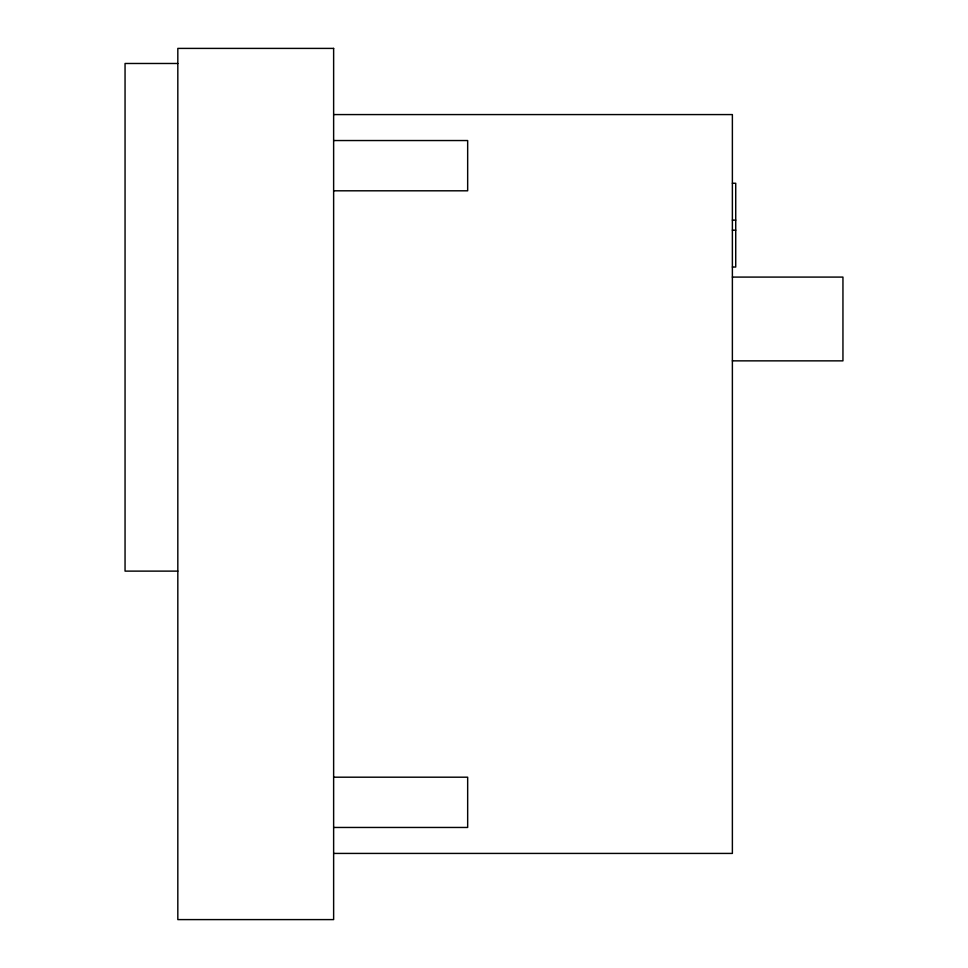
<?xml version="1.0" encoding="UTF-8"?>
<svg xmlns="http://www.w3.org/2000/svg" width="968" height="968" viewBox="0 0 968 968"><rect width="100%" height="100%" fill="white"/><g stroke="black" fill="none" stroke-linecap="round" stroke-linejoin="round"><path stroke-width="1.45" d="M177.822 63.477L125.053 63.477L125.053 571.12L177.822 571.12M333.633 114.575L732.377 114.575L732.377 853.425L333.633 853.425M333.633 140.542L467.665 140.542L467.665 190.805L333.633 190.805M732.377 183.267L735.728 183.267L735.728 267.035L732.377 267.035M732.377 220.123L735.728 220.123M732.377 230.178L735.728 230.178M732.377 277.09L842.946 277.09L842.946 360.858L732.377 360.858M333.633 777.195L467.665 777.195L467.665 827.458L333.633 827.458M333.633 48.4L177.822 48.4L177.822 919.6L333.633 919.6L333.633 48.4"/></g></svg>
